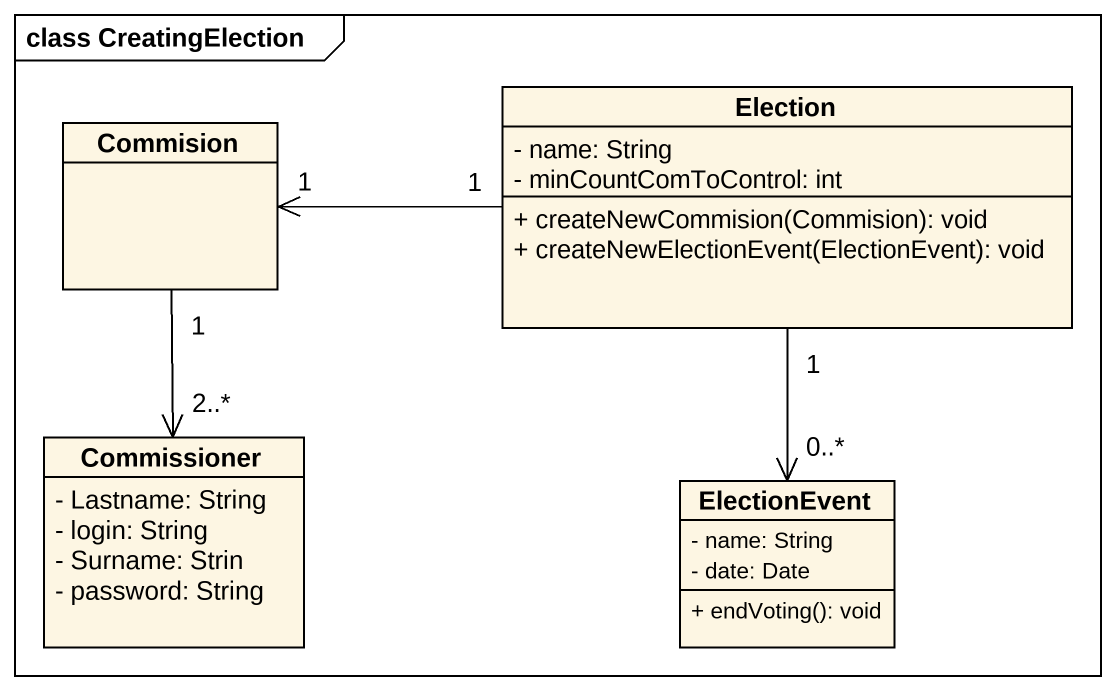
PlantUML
@startuml
mainframe class CreatingElection
hide circle
hide empty members
skinparam classAttributeIconSize 0
class Election {
  - name: String
  - minCountComToControl: int
  + createNewCommision(Commision): void
  + createNewElectionEvent(ElectionEvent): void
}
class Commision
class Commissioner {
  - Lastname: String
  - login: String
  - Surname: Strin
  - password: String
}
class ElectionEvent {
  - name: String
  - date: Date
  + endVoting(): void
}
Election "1" -left-> "1" Commision
Election "1" --> "0..*" ElectionEvent
Commision "1" --> "2..*" Commissioner
@enduml
